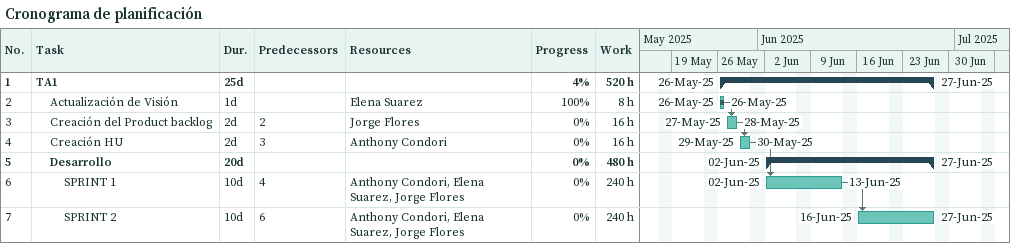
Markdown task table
Cronograma de planificación

| ID | Level | Task | Duration | Start | Finish | Predecessors | Resources | % complete | Work (h) |
|---|---|---|---|---|---|---|---|---|---|
| 1 | 1 | **TA1** | 25d | 2025-05-26 | 2025-06-27 |  |  | 4 | 520 |
| 2 | 2 | Actualización de Visión | 1d | 2025-05-26 | 2025-05-26 |  | Elena Suarez | 100 | 8 |
| 3 | 2 | Creación del Product backlog | 2d | 2025-05-27 | 2025-05-28 | 2 | Jorge Flores | 0 | 16 |
| 4 | 2 | Creación HU | 2d | 2025-05-29 | 2025-05-30 | 3 | Anthony Condori | 0 | 16 |
| 5 | 2 | **Desarrollo** | 20d | 2025-06-02 | 2025-06-27 |  |  | 0 | 480 |
| 6 | 3 | SPRINT 1 | 10d | 2025-06-02 | 2025-06-13 | 4 | Anthony Condori, Elena Suarez, Jorge Flores | 0 | 240 |
| 7 | 3 | SPRINT 2 | 10d | 2025-06-16 | 2025-06-27 | 6 | Anthony Condori, Elena Suarez, Jorge Flores | 0 | 240 |
